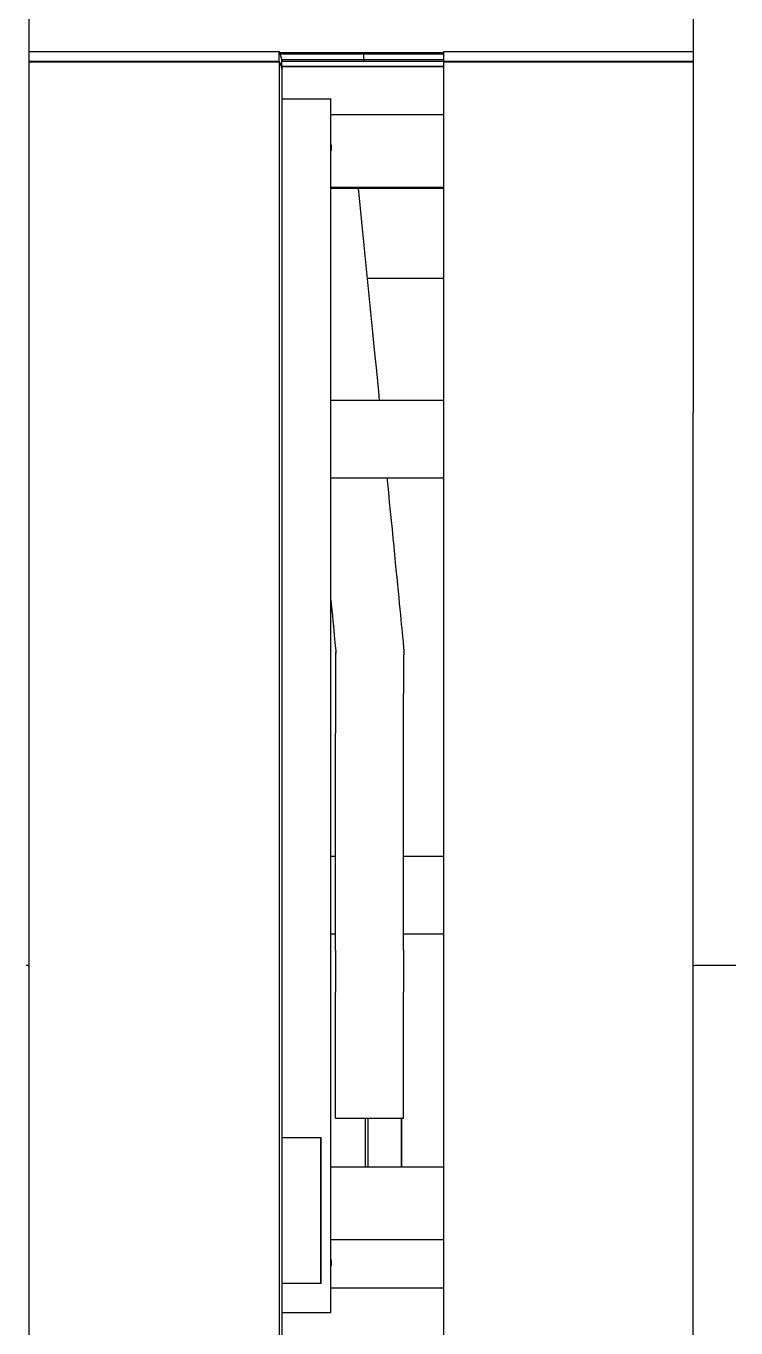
# Model space of a CAD drawing. Header units: millimetres. Extents: x -242 to 242, y -257 to 254.
# Drawn here: x -66 to 7.4, y -9.6 to 124.9 of the extents above; entities that cross this region are included whole.
import ezdxf

# ---------------------------------------------------------------- set-up
doc = ezdxf.new("R2010")
doc.units = ezdxf.units.MM
doc.layers.add('VISIBLE', color=7, linetype='Continuous')

msp = doc.modelspace()

# ---------------------------------------------------------------- linework, layer by layer
at = {"layer": 'VISIBLE'}
for p, q in [((-65.69, 27.83), (-65.69, 139.93)), ((2.93, 127.88), (2.94, 113.58)), ((-65.69, 122.3), (-39.86, 122.3)), ((-65.69, 121.29), (-39.86, 121.29)), ((-65.69, 121.24), (-39.81, 121.24)), ((-39.86, 121.29), (-39.86, 122.3)), ((-39.86, 122.3), (-39.58, 121.43)), ((-39.86, 121.29), (-39.85, 121.24)), ((-39.83, 122.19), (-22.84, 122.19)), ((-39.81, 122.14), (-22.84, 122.14)), ((-39.81, -186.91), (-39.81, 121.24)), ((-39.81, 121.24), (-39.56, 120.48)), ((-39.8, 122.11), (-22.84, 122.11)), ((-39.79, 122.07), (-22.84, 122.07)), ((-39.6, 121.48), (-22.84, 121.48)), ((-39.58, 120.55), (-39.58, 121.43)), ((-39.58, 121.3), (-22.84, 121.3)), ((-31.12, 121.48), (-31.12, 122.07)), ((-31.12, 121.48), (-31.08, 121.3)), ((-22.84, 121.29), (-22.84, 122.3)), ((-22.84, 122.3), (2.93, 122.3)), ((-22.84, 121.29), (-22.83, 121.24)), ((-22.84, 121.29), (2.93, 121.29)), ((-22.83, -186.91), (-22.83, 121.24)), ((-22.83, 121.24), (2.93, 121.24)), ((-39.58, 120.8), (-22.83, 120.8)), ((-39.58, 120.76), (-22.83, 120.76)), ((-39.56, -192.77), (-39.56, 120.48)), ((-39.56, 117.4), (-34.52, 117.4)), ((-34.52, -8.03), (-34.52, 117.4)), ((-34.52, 117.4), (-34.52, 117.39)), ((-34.52, 83.95), (-34.52, 117.39)), ((-34.52, 115.78), (-22.83, 115.78)), ((2.94, 113.58), (2.94, 85)), ((-34.52, 112.74), (-34.49, 112.54)), ((-34.52, 111.8), (-34.49, 112.15)), ((-34.49, 112.54), (-34.49, 112.15)), ((-34.52, 108.27), (-22.83, 108.27)), ((-34.52, 108.22), (-22.83, 108.22)), ((-34.52, 108.2), (-22.83, 108.2)), ((-34.52, 108.16), (-22.83, 108.16)), ((-31.68, 108.16), (-31.09, 102.24)), ((-31.09, 102.24), (-30.24, 93.62)), ((-30.76, 98.89), (-22.83, 98.89)), ((-30.24, 93.62), (-30.02, 91.46)), ((-30.02, 91.46), (-29.81, 89.31)), ((-29.81, 89.31), (-29.7, 88.23)), ((-29.7, 88.23), (-29.6, 87.15)), ((-34.52, 86.27), (-34.31, 86.27)), ((-34.31, 86.27), (-33.41, 86.27)), ((-33.41, 86.27), (-32.51, 86.27)), ((-32.51, 86.27), (-31.61, 86.27)), ((-31.61, 86.27), (-30.71, 86.27)), ((-30.71, 86.27), (-29.81, 86.27)), ((-29.81, 86.27), (-28.01, 86.27)), ((-29.6, 87.15), (-29.51, 86.27)), ((-28.01, 86.27), (-26.21, 86.27)), ((-26.21, 86.27), (-22.83, 86.27)), ((2.94, 27.83), (2.94, 85)), ((-34.52, 36.8), (-34.52, 80.6)), ((-34.52, 78.25), (-34.31, 78.25)), ((-34.31, 78.25), (-33.41, 78.25)), ((-33.41, 78.25), (-32.51, 78.25)), ((-32.51, 78.25), (-31.61, 78.25)), ((-31.61, 78.25), (-30.71, 78.25)), ((-30.71, 78.25), (-29.81, 78.25)), ((-29.81, 78.25), (-28.01, 78.25)), ((-28.72, 78.25), (-28.66, 77.69)), ((-28.01, 78.25), (-26.21, 78.25)), ((-26.21, 78.25), (-22.83, 78.25)), ((-28.66, 77.69), (-28.56, 76.7)), ((-28.56, 76.7), (-28.47, 75.72)), ((-28.47, 75.72), (-28.37, 74.76)), ((-28.37, 74.76), (-28.28, 73.83)), ((-28.28, 73.83), (-28.19, 72.91)), ((-28.19, 72.91), (-28.1, 72.02)), ((-28.1, 72.02), (-28.02, 71.15)), ((-28.02, 71.15), (-27.93, 70.31)), ((-27.93, 70.31), (-27.85, 69.49)), ((-27.85, 69.49), (-27.78, 68.71)), ((-27.78, 68.71), (-27.7, 67.95)), ((-27.7, 67.95), (-27.63, 67.22)), ((-27.63, 67.22), (-27.56, 66.53)), ((-27.56, 66.53), (-27.5, 65.87)), ((-34.52, 65.58), (-34.48, 65.18)), ((-34.48, 65.18), (-34.42, 64.56)), ((-27.5, 65.87), (-27.44, 65.24)), ((-27.44, 65.24), (-27.38, 64.65)), ((-27.38, 64.65), (-27.33, 64.1)), ((-34.42, 64.56), (-34.36, 63.97)), ((-34.36, 63.97), (-34.31, 63.41)), ((-34.31, 63.41), (-34.25, 62.89)), ((-27.33, 64.1), (-27.27, 63.58)), ((-27.27, 63.58), (-27.23, 63.1)), ((-34.25, 62.89), (-34.21, 62.41)), ((-34.21, 62.41), (-34.17, 61.97)), ((-34.17, 61.97), (-34.13, 61.57)), ((-27.23, 63.1), (-27.19, 62.66)), ((-27.19, 62.66), (-27.15, 62.26)), ((-27.15, 62.26), (-27.11, 61.9)), ((-34.13, 61.57), (-34.09, 61.21)), ((-34.09, 61.21), (-34.06, 60.89)), ((-34.06, 60.89), (-34.04, 60.61)), ((-34.04, 60.61), (-34.01, 60.37)), ((-27.11, 61.9), (-27.08, 61.57)), ((-27.08, 61.57), (-27.05, 61.29)), ((-27.05, 61.29), (-27.03, 61.05)), ((-27.03, 61.05), (-27.01, 60.86)), ((-27.01, 60.86), (-27, 60.71)), ((-27, 60.71), (-26.99, 60.62)), ((-26.99, 60.62), (-26.99, 60.57)), ((-26.99, 60.57), (-26.98, 60.51)), ((-34.01, 60.37), (-34, 60.17)), ((-34, 60.17), (-33.99, 60.06)), ((-33.99, 59.97), (-33.99, 60.22)), ((-33.99, 59.85), (-33.99, 59.97)), ((-33.99, 59.67), (-33.99, 59.85)), ((-33.99, 59.45), (-33.99, 59.67)), ((-33.99, 59.18), (-33.99, 59.45)), ((-26.98, 60.51), (-26.97, 60.22)), ((-26.97, 60.22), (-26.97, 59.97)), ((-26.97, 59.97), (-26.97, 59.92)), ((-26.97, 59.85), (-26.97, 59.97)), ((-26.97, 59.97), (-26.97, 59.97)), ((-26.97, 59.86), (-26.97, 59.92)), ((-26.97, 59.82), (-26.97, 59.86)), ((-26.97, 59.67), (-26.97, 59.85)), ((-26.97, 59.45), (-26.97, 59.67)), ((-26.97, 59.18), (-26.97, 59.45)), ((-34, 58.88), (-33.99, 59.18)), ((-34, 58.53), (-34, 58.88)), ((-34, 58.15), (-34, 58.53)), ((-34, 57.72), (-34, 58.15)), ((-26.98, 58.88), (-26.97, 59.18)), ((-26.98, 58.53), (-26.98, 58.88)), ((-26.98, 58.15), (-26.98, 58.53)), ((-26.98, 57.72), (-26.98, 58.15)), ((-34.01, 56.21), (-34, 56.75)), ((-34, 57.25), (-34, 57.72)), ((-34, 56.75), (-34, 57.25)), ((-26.98, 57.25), (-26.98, 57.72)), ((-26.98, 56.75), (-26.98, 57.25)), ((-26.98, 56.21), (-26.98, 56.75)), ((-34.01, 55.63), (-34.01, 56.21)), ((-34.01, 55.01), (-34.01, 55.63)), ((-26.99, 55.63), (-26.98, 56.21)), ((-26.99, 55.01), (-26.99, 55.63)), ((-34.01, 54.36), (-34.01, 55.01)), ((-34.01, 53.68), (-34.01, 54.36)), ((-26.99, 54.36), (-26.99, 55.01)), ((-26.99, 53.68), (-26.99, 54.36)), ((-34.01, 52.96), (-34.01, 53.68)), ((-34.01, 52.21), (-34.01, 52.96)), ((-26.99, 52.96), (-26.99, 53.68)), ((-26.99, 52.21), (-26.99, 52.96)), ((-34.02, 51.43), (-34.01, 52.21)), ((-34.02, 50.62), (-34.02, 51.43)), ((-26.99, 51.43), (-26.99, 52.21)), ((-26.99, 50.62), (-26.99, 51.43)), ((-34.02, 49.79), (-34.02, 50.62)), ((-26.99, 49.79), (-26.99, 50.62)), ((-34.02, 48.92), (-34.02, 49.79)), ((-34.02, 48.03), (-34.02, 48.92)), ((-27, 48.03), (-26.99, 48.92)), ((-26.99, 48.92), (-26.99, 49.79)), ((-34.02, 47.12), (-34.02, 48.03)), ((-34.02, 46.19), (-34.02, 47.12)), ((-27, 47.12), (-27, 48.03)), ((-27, 46.19), (-27, 47.12)), ((-34.02, 45.23), (-34.02, 46.19)), ((-27, 45.23), (-27, 46.19)), ((-34.02, 44.25), (-34.02, 45.23)), ((-27, 44.25), (-27, 45.23)), ((-34.03, 43.26), (-34.02, 44.25)), ((-34.03, 42.25), (-34.03, 43.26)), ((-27, 43.26), (-27, 44.25)), ((-27, 42.25), (-27, 43.26)), ((-34.03, 41.22), (-34.03, 42.25)), ((-27, 41.22), (-27, 42.25)), ((-34.03, 40.18), (-34.03, 41.22)), ((-27, 40.18), (-27, 41.22)), ((-34.52, 39.12), (-34.48, 39.12)), ((-34.48, 39.12), (-34.03, 39.12)), ((-34.03, 39.13), (-34.03, 40.18)), ((-34.03, 38.07), (-34.03, 39.13)), ((-27, 39.13), (-27, 40.18)), ((-27, 38.07), (-27, 39.13)), ((-27, 39.12), (-25.61, 39.12)), ((-25.61, 39.12), (-22.83, 39.12)), ((-34.03, 37), (-34.03, 38.07)), ((-27, 37), (-27, 38.07)), ((-34.03, 35.92), (-34.03, 37)), ((-27, 35.92), (-27, 37)), ((-34.03, 34.84), (-34.03, 35.92)), ((-27, 34.84), (-27, 35.92)), ((-34.03, 33.76), (-34.03, 34.84)), ((-34.03, 31.59), (-34.03, 33.76)), ((-27, 33.76), (-27, 34.84)), ((-27, 31.59), (-27, 33.76)), ((-34.52, -8.03), (-34.52, 33.44)), ((-34.52, 31.1), (-34.48, 31.1)), ((-34.48, 31.1), (-34.03, 31.1)), ((-34.03, 29.42), (-34.03, 31.59)), ((-27, 29.42), (-27, 31.59)), ((-27, 31.1), (-25.61, 31.1)), ((-25.61, 31.1), (-22.83, 31.1)), ((-34.03, 29.42), (-34.03, 25.07)), ((-27, 29.42), (-27, 25.07)), ((-66.03, 27.84), (-65.89, 27.84)), ((-66.01, 27.84), (-65.99, 27.84)), ((-65.99, 27.84), (-65.95, 27.84)), ((-65.89, 27.84), (-65.8, 27.83)), ((-65.86, 27.84), (-65.84, 27.84)), ((-65.84, 27.84), (-65.83, 27.84)), ((-65.8, 27.83), (-65.73, 27.83)), ((-65.76, 27.83), (-65.74, 27.83)), ((-65.74, 27.83), (-65.74, 27.83)), ((-65.73, 27.83), (-65.7, 27.83)), ((-65.7, 27.83), (-65.69, 27.83)), ((-65.7, 27.83), (-65.69, 27.83)), ((-65.69, -17.71), (-65.69, 27.83)), ((-65.69, 27.83), (-65.69, 27.83)), ((2.94, -17.71), (2.94, 27.83)), ((2.94, 27.83), (2.95, 27.83)), ((2.94, 27.83), (2.94, 27.83)), ((2.94, 27.83), (2.94, 27.83)), ((2.95, 27.83), (2.98, 27.83)), ((2.96, 27.83), (2.96, 27.83)), ((2.96, 27.83), (2.97, 27.83)), ((2.98, 27.83), (3.04, 27.83)), ((3.03, 27.83), (3.04, 27.83)), ((3.04, 27.83), (3.14, 27.84)), ((3.04, 27.83), (3.04, 27.83)), ((3.14, 27.84), (3.27, 27.84)), ((3.15, 27.84), (3.16, 27.84)), ((3.16, 27.84), (3.21, 27.84)), ((3.27, 27.84), (3.45, 27.84)), ((3.3, 27.84), (3.33, 27.84)), ((3.33, 27.84), (3.39, 27.84)), ((3.45, 27.84), (3.67, 27.84)), ((3.5, 27.84), (3.54, 27.84)), ((3.54, 27.84), (3.61, 27.84)), ((3.67, 27.84), (3.95, 27.84)), ((3.73, 27.84), (3.8, 27.84)), ((3.8, 27.84), (3.89, 27.84)), ((3.95, 27.84), (4.28, 27.84)), ((4.01, 27.84), (4.1, 27.84)), ((4.1, 27.84), (4.2, 27.84)), ((4.28, 27.84), (4.67, 27.84)), ((4.35, 27.84), (4.44, 27.84)), ((4.44, 27.84), (4.57, 27.84)), ((4.67, 27.84), (5.12, 27.84)), ((4.73, 27.84), (4.81, 27.84)), ((4.81, 27.84), (5, 27.84)), ((5.12, 27.84), (5.62, 27.84)), ((5.16, 27.84), (5.21, 27.84)), ((5.21, 27.84), (5.56, 27.84)), ((5.62, 27.84), (5.63, 27.84)), ((5.62, 27.84), (6.16, 27.84)), ((5.63, 27.84), (6.08, 27.84)), ((6.08, 27.84), (6.13, 27.84)), ((6.16, 27.84), (6.75, 27.84)), ((6.27, 27.84), (6.55, 27.84)), ((6.55, 27.84), (6.67, 27.84)), ((6.75, 27.84), (7.37, 27.84)), ((6.86, 27.84), (7.03, 27.84)), ((7.03, 27.84), (7.25, 27.84)), ((-34.03, 20.73), (-34.03, 25.07)), ((-27, 20.73), (-27, 25.07)), ((-34.03, 12.05), (-34.03, 20.73)), ((-27, 12.05), (-27, 20.73)), ((-34.03, 12.05), (-34.01, 12.05)), ((-34.03, 12.05), (-34.01, 12.05)), ((-34.01, 12.05), (-33.96, 12.05)), ((-34.01, 12.05), (-33.96, 12.05)), ((-33.96, 12.05), (-33.88, 12.05)), ((-33.96, 12.05), (-33.88, 12.04)), ((-33.88, 12.05), (-33.76, 12.05)), ((-33.88, 12.04), (-33.76, 12.04)), ((-33.76, 12.05), (-33.62, 12.05)), ((-33.76, 12.04), (-33.61, 12.04)), ((-33.62, 12.05), (-33.44, 12.05)), ((-33.61, 12.04), (-33.43, 12.04)), ((-33.44, 12.05), (-33.23, 12.05)), ((-33.43, 12.04), (-33.23, 12.04)), ((-33.23, 12.05), (-33, 12.05)), ((-33.23, 12.04), (-33, 12.04)), ((-33, 12.05), (-32.75, 12.05)), ((-33, 12.04), (-32.74, 12.04)), ((-32.75, 12.05), (-32.47, 12.05)), ((-32.74, 12.04), (-32.46, 12.04)), ((-32.47, 12.05), (-32.18, 12.05)), ((-32.46, 12.04), (-32.17, 12.04)), ((-32.18, 12.05), (-31.86, 12.05)), ((-32.17, 12.04), (-31.85, 12.04)), ((-31.86, 12.05), (-31.54, 12.05)), ((-31.85, 12.04), (-31.53, 12.04)), ((-31.54, 12.05), (-31.21, 12.05)), ((-31.53, 12.04), (-31.2, 12.04)), ((-31.21, 12.05), (-30.87, 12.05)), ((-31.2, 12.04), (-30.85, 12.04)), ((-30.92, 7.02), (-30.92, 12.04)), ((-30.87, 12.05), (-30.52, 12.05)), ((-30.85, 12.04), (-30.51, 12.04)), ((-30.67, 7.02), (-30.67, 12.04)), ((-30.52, 12.05), (-30.18, 12.05)), ((-30.51, 12.04), (-30.17, 12.04)), ((-30.18, 12.05), (-29.84, 12.05)), ((-30.17, 12.04), (-29.82, 12.04)), ((-29.84, 12.05), (-29.5, 12.05)), ((-29.82, 12.04), (-29.49, 12.04)), ((-29.5, 12.05), (-29.18, 12.05)), ((-29.49, 12.04), (-29.17, 12.04)), ((-29.18, 12.05), (-28.86, 12.05)), ((-29.17, 12.04), (-28.85, 12.04)), ((-28.86, 12.05), (-28.57, 12.05)), ((-28.85, 12.04), (-28.56, 12.04)), ((-28.57, 12.05), (-28.29, 12.05)), ((-28.56, 12.04), (-28.28, 12.04)), ((-28.29, 12.05), (-28.03, 12.05)), ((-28.28, 12.04), (-28.03, 12.04)), ((-28.03, 12.05), (-27.8, 12.05)), ((-28.03, 12.04), (-27.8, 12.04)), ((-27.8, 12.05), (-27.6, 12.05)), ((-27.8, 12.04), (-27.59, 12.04)), ((-27.6, 12.05), (-27.42, 12.05)), ((-27.59, 12.04), (-27.41, 12.04)), ((-27.42, 12.05), (-27.27, 12.05)), ((-27.41, 12.04), (-27.27, 12.04)), ((-27.27, 12.05), (-27.15, 12.05)), ((-27.27, 12.04), (-27.15, 12.04)), ((-27.2, 7.02), (-27.2, 12.04)), ((-27.19, 7.02), (-27.19, 12.04)), ((-27.15, 12.04), (-27.07, 12.05)), ((-27.15, 12.05), (-27.07, 12.05)), ((-27.07, 12.05), (-27.02, 12.05)), ((-27.07, 12.05), (-27.02, 12.05)), ((-27.02, 12.05), (-27, 12.05)), ((-27.02, 12.05), (-27, 12.05)), ((-39.56, 10.04), (-35.54, 10.04)), ((-35.54, -5.02), (-35.54, 10.04)), ((-35.54, 10.04), (-35.52, 10.03)), ((-35.52, -5.02), (-35.52, 10.03)), ((-34.52, 7.02), (-22.83, 7.02)), ((-34.52, -0.5), (-22.83, -0.5)), ((-34.52, -2.54), (-34.49, -2.74)), ((-34.52, -3.49), (-34.49, -3.13)), ((-34.49, -2.74), (-34.49, -3.13)), ((-39.56, -5.02), (-35.54, -5.02)), ((-35.54, -5.02), (-35.52, -5.02)), ((-34.52, -5.51), (-22.83, -5.51)), ((-34.52, -5.51), (-22.83, -5.51)), ((-39.56, -8.03), (-34.52, -8.03)), ((-34.52, -8.03), (-34.52, -8.03))]:
    msp.add_line(p, q, dxfattribs=at)

doc.saveas('drawing.dxf')
